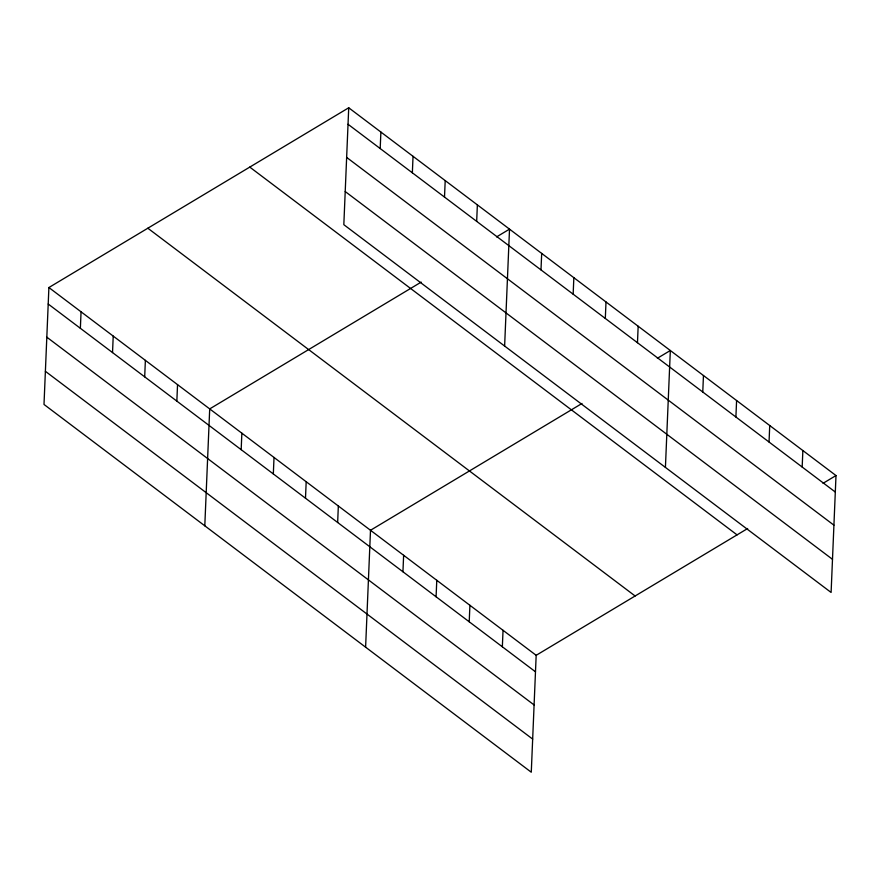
<?xml version="1.0" encoding="UTF-8"?>
<svg xmlns="http://www.w3.org/2000/svg" width="880" height="880" viewBox="0 0 880 880"><rect width="100%" height="100%" fill="white"/><g stroke="black" fill="none" stroke-linecap="round" stroke-linejoin="round"><path stroke-width="1.32" d="M48.895 287.54L44 404.448L531.278 772.222L536.173 655.314L48.895 287.54L348.722 107.778L836 475.552L831.105 592.46L343.827 224.686L348.722 107.778M80.366 328.306L81.059 311.817M112.53 352.583L113.223 336.094M144.694 376.849L145.376 360.36M176.847 401.126L177.54 384.637M204.798 525.811L209.704 408.903L421.179 282.106M241.175 449.669L241.857 433.18M273.328 473.946L274.021 457.457M305.492 498.212L306.185 481.723M337.656 522.489L338.338 506M380.193 148.533L380.886 132.044M365.607 647.185L370.502 530.277L581.988 403.469M412.357 172.81L413.039 156.321M402.941 571.769L403.634 555.28M444.51 197.087L445.203 180.598M436.084 596.783L436.777 580.294M476.674 221.353L477.367 204.864M469.216 621.786L469.909 605.297M504.625 346.049L509.52 229.141L496.573 236.907M502.348 646.8L503.041 630.311M540.991 269.907L541.684 253.418M573.155 294.173L573.848 277.684M605.319 318.45L606.001 301.961M637.472 342.727L638.165 326.238M665.423 467.412L670.329 350.504L657.371 358.27M702.768 392.007L703.461 375.518M735.9 417.01L736.593 400.521M769.043 442.024L769.725 425.535M802.175 467.027L802.868 450.538M536.173 655.314L747.659 528.517M823.042 483.318L836 475.552M348.029 124.267L835.307 492.041M346.643 157.399L833.921 525.173M345.213 191.543L832.491 559.317M249.777 167.101L737.055 534.875M147.84 228.217L635.118 595.991M48.213 304.029L535.48 671.803M46.816 337.172L534.094 704.946M45.386 371.316L532.664 739.09"/></g></svg>
